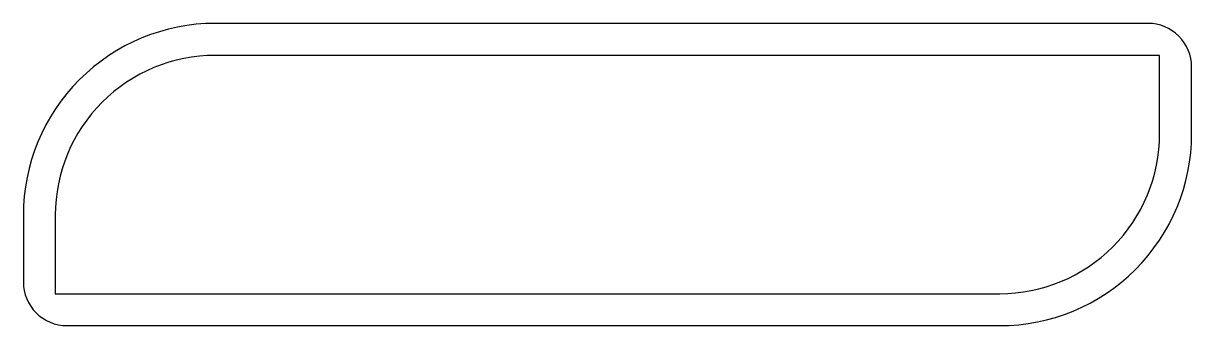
# Model space of a CAD drawing. Extents: x 48.8 to 89, y 451.9 to 462.3.
import ezdxf

# ---------------------------------------------------------------- set-up
doc = ezdxf.new("R2010")
doc.units = 0
doc.layers.add('ANA', color=230, linetype='CONTINUOUS')

msp = doc.modelspace()

# ---------------------------------------------------------------- linework, layer by layer
at = {"layer": 'ANA'}
for points in [[(48.781, 455.749), (48.781, 453.449, 0.414214), (50.281, 451.949), (82.381, 451.949, 0.414214), (88.981, 458.549), (88.981, 460.849, 0.414214), (87.481, 462.349), (55.381, 462.349, 0.414214)], [(82.381, 453.049, 0.414214), (87.881, 458.549), (87.881, 461.249), (55.381, 461.249, 0.414214), (49.881, 455.749), (49.881, 453.049)]]:
    msp.add_lwpolyline(points, format="xyb", close=True, dxfattribs=at)

doc.saveas('drawing.dxf')
